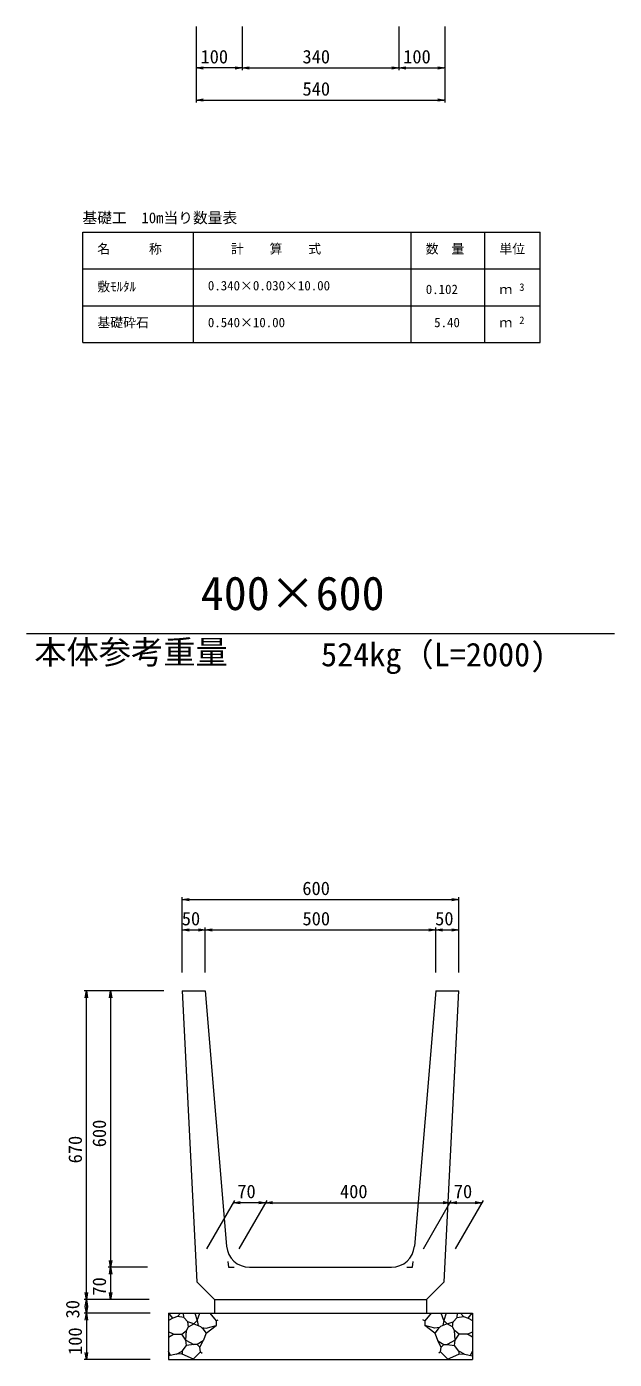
# Model space of a CAD drawing. Units: millimetres on the paper. Extents: x 0 to 841, y 0 to 594.
# Drawn here: x 187 to 250.8, y 286.5 to 431.2 of the extents above; entities that cross this region are included whole.
import ezdxf
from ezdxf.enums import TextEntityAlignment as Align

# ---------------------------------------------------------------- set-up
doc = ezdxf.new("R2010")
doc.units = ezdxf.units.MM
for name, color, linetype, lineweight in [('D-STR-DIM（寸法）', 7, 'Continuous', 18), ('D-STR-HTXT（旗揚げ）', 4, 'Continuous', 18), ('D-STR-STRn（構造物）', 5, 'Continuous', 18), ('D-STR（構造物外形線）', 1, 'Continuous', 18)]:
    doc.layers.add(name, color=color, linetype=linetype, lineweight=lineweight)
doc.layers.add('D-STR-TXT（文字）', color=7, linetype='Continuous')
doc.styles.add('ＭＳ ゴシック', font='')
doc.styles.get('ＭＳ ゴシック').set_extended_font_data('MS Gothic')

msp = doc.modelspace()

# ---------------------------------------------------------------- linework, layer by layer
at = {"layer": 'D-STR-DIM（寸法）'}
for p, q in [((205.438, 431.242), (205.438, 423.016)), ((205.438, 431.242), (205.438, 426.511)), ((210.438, 431.242), (210.438, 426.511)), ((210.438, 431.242), (210.438, 426.511)), ((227.438, 431.242), (227.438, 426.511)), ((227.438, 431.242), (227.438, 426.511)), ((232.438, 431.242), (232.438, 423.016)), ((232.438, 431.242), (232.438, 426.511)), ((205.438, 426.761), (206.188, 426.886)), ((209.688, 426.886), (210.438, 426.761)), ((210.438, 426.761), (211.188, 426.886)), ((226.688, 426.886), (227.438, 426.761)), ((227.438, 426.761), (228.188, 426.886)), ((231.688, 426.886), (232.438, 426.761)), ((205.438, 426.761), (205.538, 426.761)), ((206.188, 426.636), (205.438, 426.761)), ((210.338, 426.761), (205.538, 426.761)), ((210.438, 426.761), (209.688, 426.636)), ((210.438, 426.761), (210.338, 426.761)), ((210.438, 426.761), (210.538, 426.761)), ((211.188, 426.636), (210.438, 426.761)), ((210.538, 426.761), (227.338, 426.761)), ((227.438, 426.761), (226.688, 426.636)), ((227.438, 426.761), (227.338, 426.761)), ((227.438, 426.761), (227.538, 426.761)), ((228.188, 426.636), (227.438, 426.761)), ((227.538, 426.761), (232.338, 426.761)), ((232.438, 426.761), (231.688, 426.636)), ((232.438, 426.761), (232.338, 426.761)), ((205.438, 423.266), (206.188, 423.391)), ((205.438, 423.266), (205.538, 423.266)), ((206.188, 423.141), (205.438, 423.266)), ((205.538, 423.266), (232.338, 423.266)), ((231.688, 423.391), (232.438, 423.266)), ((232.438, 423.266), (231.688, 423.141)), ((232.438, 423.266), (232.338, 423.266)), ((203.938, 328.539), (203.938, 336.71)), ((203.938, 336.46), (204.688, 336.585)), ((203.938, 336.46), (204.038, 336.46)), ((204.688, 336.335), (203.938, 336.46)), ((204.038, 336.46), (233.838, 336.46)), ((233.188, 336.585), (233.938, 336.46)), ((233.938, 336.46), (233.188, 336.335)), ((233.938, 336.46), (233.838, 336.46)), ((233.938, 328.539), (233.938, 336.71)), ((203.938, 328.539), (203.938, 333.422)), ((203.938, 333.172), (204.688, 333.297)), ((203.938, 333.172), (204.038, 333.172)), ((204.688, 333.047), (203.938, 333.172)), ((204.038, 333.172), (206.338, 333.172)), ((205.688, 333.297), (206.438, 333.172)), ((206.438, 333.172), (205.688, 333.047)), ((206.438, 333.172), (206.338, 333.172)), ((206.438, 328.539), (206.438, 333.422)), ((206.438, 328.539), (206.438, 333.422)), ((206.438, 333.172), (207.188, 333.297)), ((206.438, 333.172), (206.538, 333.172)), ((207.188, 333.047), (206.438, 333.172)), ((206.538, 333.172), (231.338, 333.172)), ((230.688, 333.297), (231.438, 333.172)), ((231.438, 333.172), (230.688, 333.047)), ((231.438, 333.172), (231.338, 333.172)), ((231.438, 328.539), (231.438, 333.422)), ((231.438, 328.539), (231.438, 333.422)), ((231.438, 333.172), (232.188, 333.297)), ((231.438, 333.172), (231.538, 333.172)), ((232.188, 333.047), (231.438, 333.172)), ((231.538, 333.172), (233.838, 333.172)), ((233.188, 333.297), (233.938, 333.172)), ((233.938, 333.172), (233.188, 333.047)), ((233.938, 333.172), (233.838, 333.172)), ((233.938, 328.539), (233.938, 333.422)), ((201.938, 326.539), (193.282, 326.539)), ((193.407, 325.789), (193.532, 326.539)), ((193.532, 326.539), (193.532, 326.439)), ((193.532, 326.539), (193.657, 325.789)), ((193.532, 293.139), (193.532, 326.439)), ((201.938, 326.539), (195.897, 326.539)), ((196.022, 325.789), (196.147, 326.539)), ((196.147, 326.539), (196.147, 326.439)), ((196.147, 326.539), (196.272, 325.789)), ((196.147, 326.439), (196.147, 296.639)), ((206.593, 298.539), (209.629, 303.797)), ((209.484, 303.547), (210.234, 303.672)), ((209.484, 303.547), (209.584, 303.547)), ((210.234, 303.422), (209.484, 303.547)), ((212.892, 303.547), (209.584, 303.547)), ((210.101, 298.539), (213.137, 303.797)), ((210.101, 298.539), (213.137, 303.797)), ((212.242, 303.672), (212.992, 303.547)), ((212.992, 303.547), (212.242, 303.422)), ((212.992, 303.547), (212.892, 303.547)), ((212.992, 303.547), (213.742, 303.672)), ((212.992, 303.547), (213.092, 303.547)), ((213.742, 303.422), (212.992, 303.547)), ((213.092, 303.547), (232.892, 303.547)), ((230.101, 298.539), (233.137, 303.797)), ((230.101, 298.539), (233.137, 303.797)), ((232.242, 303.672), (232.992, 303.547)), ((232.992, 303.547), (232.242, 303.422)), ((232.992, 303.547), (232.892, 303.547)), ((232.992, 303.547), (233.742, 303.672)), ((232.992, 303.547), (233.092, 303.547)), ((233.742, 303.422), (232.992, 303.547)), ((233.092, 303.547), (236.384, 303.547)), ((233.593, 298.539), (236.629, 303.797)), ((235.734, 303.672), (236.484, 303.547)), ((236.484, 303.547), (235.734, 303.422)), ((236.484, 303.547), (236.384, 303.547)), ((196.147, 296.539), (196.022, 297.289)), ((196.272, 297.289), (196.147, 296.539)), ((200.178, 296.539), (195.897, 296.539)), ((200.178, 296.539), (195.897, 296.539)), ((196.022, 295.789), (196.147, 296.539)), ((196.147, 296.539), (196.147, 296.639)), ((196.147, 296.539), (196.147, 296.439)), ((196.147, 296.539), (196.272, 295.789)), ((196.147, 296.439), (196.147, 293.139)), ((193.532, 293.039), (193.407, 293.789)), ((193.657, 293.789), (193.532, 293.039)), ((196.147, 293.039), (196.022, 293.789)), ((196.272, 293.789), (196.147, 293.039)), ((200.353, 293.039), (193.282, 293.039)), ((200.353, 293.039), (193.282, 293.039)), ((193.407, 292.289), (193.532, 293.039)), ((193.532, 293.039), (193.532, 293.139)), ((193.532, 293.039), (193.532, 292.939)), ((193.532, 293.039), (193.657, 292.289)), ((193.532, 292.939), (193.532, 291.639)), ((200.353, 293.039), (195.897, 293.039)), ((196.147, 293.039), (196.147, 293.139)), ((200.438, 291.539), (193.282, 291.539)), ((200.438, 291.539), (193.282, 291.539)), ((193.532, 291.539), (193.407, 292.289)), ((193.407, 290.789), (193.532, 291.539)), ((193.657, 292.289), (193.532, 291.539)), ((193.532, 291.539), (193.532, 291.639)), ((193.532, 291.539), (193.532, 291.439)), ((193.532, 291.539), (193.657, 290.789)), ((193.532, 291.439), (193.532, 286.639)), ((200.438, 286.539), (193.282, 286.539)), ((193.532, 286.539), (193.407, 287.289)), ((193.657, 287.289), (193.532, 286.539)), ((193.532, 286.539), (193.532, 286.639))]:
    msp.add_line(p, q, dxfattribs=at)
at = {"layer": 'D-STR-HTXT（旗揚げ）'}
for p, q in [((193.145, 408.94), (242.785, 408.94)), ((193.145, 396.94), (193.145, 408.94)), ((205.145, 396.94), (205.145, 408.94)), ((228.785, 396.94), (228.785, 408.94)), ((236.785, 396.94), (236.785, 408.94)), ((236.785, 396.94), (236.785, 408.94)), ((242.785, 396.94), (242.785, 408.94)), ((193.145, 404.94), (242.785, 404.94)), ((193.145, 400.94), (242.785, 400.94)), ((193.145, 396.94), (242.785, 396.94)), ((187.046, 365.345), (250.83, 365.345))]:
    msp.add_line(p, q, dxfattribs=at)
at = {"layer": 'D-STR-STRn（構造物）'}
for p, q in [((207.438, 293.039), (207.438, 291.539)), ((230.438, 293.039), (230.438, 291.539)), ((202.438, 291.539), (235.438, 291.539)), ((202.438, 291.539), (202.438, 286.539)), ((202.898, 291.017), (202.438, 290.747)), ((202.898, 291.017), (202.46, 291.539)), ((203.403, 291.18), (202.898, 291.017)), ((203.403, 291.18), (203.735, 291.539)), ((204.102, 291.068), (203.403, 291.18)), ((204.102, 291.068), (204.076, 291.539)), ((204.523, 290.609), (204.102, 291.068)), ((205.285, 291.539), (205.538, 290.739)), ((205.538, 290.739), (205.85, 291.539)), ((206.91, 291.539), (207.63, 290.736)), ((230.966, 291.539), (230.246, 290.736)), ((232.338, 290.739), (232.026, 291.539)), ((232.591, 291.539), (232.338, 290.739)), ((233.353, 290.609), (233.774, 291.068)), ((233.774, 291.068), (233.8, 291.539)), ((233.774, 291.068), (234.473, 291.18)), ((234.473, 291.18), (234.141, 291.539)), ((234.473, 291.18), (234.978, 291.017)), ((234.978, 291.017), (235.416, 291.539)), ((234.978, 291.017), (235.438, 290.747)), ((235.438, 291.539), (235.438, 286.539)), ((202.998, 289.277), (202.438, 289.513)), ((203.878, 289.262), (204.396, 289.665)), ((204.335, 288.628), (204.396, 289.665)), ((204.396, 289.665), (204.599, 290.073)), ((204.599, 290.073), (204.523, 290.609)), ((205.191, 290.379), (204.523, 290.609)), ((204.599, 290.073), (205.191, 290.379)), ((205.538, 290.739), (205.191, 290.379)), ((205.191, 290.379), (205.905, 290.115)), ((205.538, 290.739), (205.673, 290.2)), ((205.905, 290.115), (206.17, 289.863)), ((206.037, 289.989), (206.522, 289.942)), ((206.17, 289.863), (206.527, 289.388)), ((206.522, 289.942), (207.63, 290.226)), ((206.527, 289.388), (207.63, 290.226)), ((207.63, 290.736), (207.818, 290.831)), ((207.63, 290.736), (207.63, 290.226)), ((207.63, 290.226), (207.651, 290.221)), ((230.246, 290.736), (230.058, 290.831)), ((230.246, 290.226), (230.225, 290.221)), ((230.246, 290.736), (230.246, 290.226)), ((231.354, 289.942), (230.246, 290.226)), ((231.349, 289.388), (230.246, 290.226)), ((231.706, 289.863), (231.349, 289.388)), ((231.839, 289.989), (231.354, 289.942)), ((231.971, 290.115), (231.706, 289.863)), ((232.685, 290.379), (231.971, 290.115)), ((232.338, 290.739), (232.203, 290.2)), ((232.338, 290.739), (232.685, 290.379)), ((232.685, 290.379), (233.353, 290.609)), ((233.277, 290.073), (232.685, 290.379)), ((233.277, 290.073), (233.353, 290.609)), ((233.48, 289.665), (233.277, 290.073)), ((233.541, 288.628), (233.48, 289.665)), ((233.998, 289.262), (233.48, 289.665)), ((234.878, 289.277), (235.438, 289.513)), ((202.438, 288.959), (202.998, 289.277)), ((202.998, 289.277), (203.878, 289.262)), ((204.335, 288.628), (203.878, 289.262)), ((203.914, 287.441), (204.39, 288.044)), ((204.39, 288.044), (204.335, 288.628)), ((204.335, 288.628), (205.193, 288.164)), ((205.193, 288.164), (204.39, 288.044)), ((205.555, 288.137), (205.193, 288.164)), ((206.213, 288.548), (205.555, 288.137)), ((205.555, 288.137), (205.829, 287.856)), ((205.829, 287.856), (206.213, 288.548)), ((206.527, 289.388), (206.213, 288.548)), ((231.349, 289.388), (231.663, 288.548)), ((232.047, 287.856), (231.663, 288.548)), ((231.663, 288.548), (232.321, 288.137)), ((232.321, 288.137), (232.047, 287.856)), ((232.321, 288.137), (232.683, 288.164)), ((233.541, 288.628), (232.683, 288.164)), ((232.683, 288.164), (233.486, 288.044)), ((233.486, 288.044), (233.541, 288.628)), ((233.962, 287.441), (233.486, 288.044)), ((233.541, 288.628), (233.998, 289.262)), ((234.878, 289.277), (233.998, 289.262)), ((235.438, 288.959), (234.878, 289.277)), ((202.661, 286.958), (202.438, 287.423)), ((203.325, 287.118), (202.438, 286.903)), ((202.438, 286.539), (235.438, 286.539)), ((203.325, 287.118), (203.914, 287.441)), ((203.868, 287.138), (203.325, 287.118)), ((205.235, 286.539), (203.868, 287.138)), ((203.914, 287.441), (203.926, 287.141)), ((205.145, 286.578), (205.931, 287.364)), ((205.931, 287.364), (205.829, 287.856)), ((205.931, 287.364), (206.1, 287.207)), ((231.945, 287.364), (231.776, 287.207)), ((231.945, 287.364), (232.047, 287.856)), ((232.731, 286.578), (231.945, 287.364)), ((232.641, 286.539), (234.008, 287.138)), ((233.962, 287.441), (233.95, 287.141)), ((234.551, 287.118), (233.962, 287.441)), ((234.008, 287.138), (234.551, 287.118)), ((234.551, 287.118), (235.438, 286.903)), ((235.215, 286.958), (235.438, 287.423))]:
    msp.add_line(p, q, dxfattribs=at)
at = {"layer": 'D-STR（構造物外形線）'}
for p, q in [((203.938, 326.539), (205.517, 294.96)), ((203.938, 326.539), (206.438, 326.539)), ((206.438, 326.539), (208.747, 298.831)), ((231.438, 326.539), (229.129, 298.831)), ((231.438, 326.539), (233.938, 326.539)), ((232.359, 294.96), (233.938, 326.539)), ((208.886, 297.166), (208.938, 296.539)), ((228.938, 296.539), (228.99, 297.166)), ((208.938, 296.539), (209.567, 296.539)), ((211.238, 296.539), (226.638, 296.539)), ((228.309, 296.539), (228.938, 296.539)), ((205.517, 294.96), (207.438, 293.039)), ((230.438, 293.039), (232.359, 294.96)), ((207.438, 293.039), (230.438, 293.039))]:
    msp.add_line(p, q, dxfattribs=at)
for centre, start, end in [((211.238, 299.039), 184.76326, 270), ((226.638, 299.039), 270, 355.23674)]:
    msp.add_arc(centre, 2.5, start, end, dxfattribs=at)

# ---------------------------------------------------------------- texts
at = {"layer": 'D-STR-DIM（寸法）', "style": 'ＭＳ ゴシック'}
for s, p in [('100', (205.913, 426.811)), ('340', (216.984, 426.811)), ('100', (227.913, 426.811)), ('540', (216.984, 423.316)), ('600', (216.968, 336.51)), ('50', (203.883, 333.222)), ('500', (216.984, 333.222)), ('50', (231.383, 333.222)), ('70', (209.908, 303.597)), ('400', (221.053, 303.597)), ('70', (233.408, 303.597))]:
    msp.add_text(s, height=1.466, dxfattribs=at).set_placement(p, align=Align.BOTTOM_LEFT)
for s, p in [('600', (196.097, 309.569)), ('670', (193.482, 307.819)), ('70', (196.097, 293.459)), ('30', (193.207, 290.984)), ('100', (193.482, 287.014))]:
    msp.add_text(s, height=1.466, rotation=90, dxfattribs=at).set_placement(p, align=Align.BOTTOM_LEFT)
at = {"layer": 'D-STR-TXT（文字）', "style": 'ＭＳ ゴシック'}
for s, height, p in [('基礎工\u300010m当り数量表', 1.173, (193.102, 409.55)), ('名\u3000\u3000\u3000称', 1.026, (194.714, 406.301)), ('計\u3000\u3000算\u3000\u3000式', 1.026, (209.211, 406.301)), ('数\u3000量', 1.026, (230.354, 406.301)), ('単位', 1.026, (238.354, 406.301)), ('敷ﾓﾙﾀﾙ', 1.026, (194.714, 402.195)), ('0.340×0.030×10.00', 1.026, (206.714, 402.301)), ('0.102', 1.026, (230.365, 401.901)), ('ｍ', 1.026, (238.354, 401.901)), ('3', 0.821, (240.515, 402.303)), ('基礎砕石', 1.026, (194.714, 398.301)), ('0.540×10.00', 1.026, (206.714, 398.301)), ('5.40', 1.026, (231.274, 398.301)), ('ｍ', 1.026, (238.354, 398.301)), ('2', 0.821, (240.515, 398.703)), ('400×600', 3.666, (205.943, 366.794)), ('本体参考重量', 2.566, (187.877, 361.278)), ('524kg（L=2000)', 2.566, (218.997, 361.015))]:
    msp.add_text(s, height=height, dxfattribs=at).set_placement(p, align=Align.BOTTOM_LEFT)

doc.saveas('drawing.dxf')
